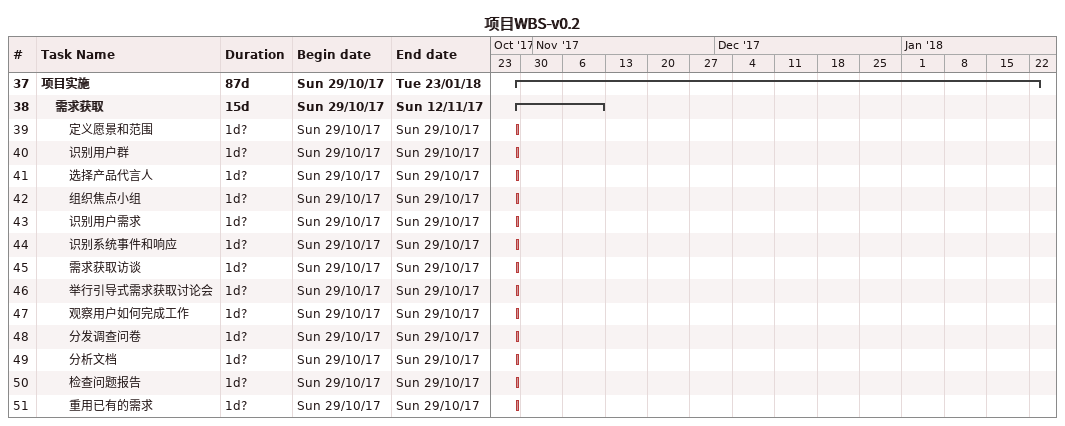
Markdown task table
项目WBS-v0.2

| ID | Level | Task | Duration | Start | Finish |
|---|---|---|---|---|---|
| 37 | 1 | **项目实施** | 87d | 2017-10-29 | 2018-01-23 |
| 38 | 2 | **需求获取** | 15d | 2017-10-29 | 2017-11-12 |
| 39 | 3 | 定义愿景和范围 | 1d? | 2017-10-29 | 2017-10-29 |
| 40 | 3 | 识别用户群 | 1d? | 2017-10-29 | 2017-10-29 |
| 41 | 3 | 选择产品代言人 | 1d? | 2017-10-29 | 2017-10-29 |
| 42 | 3 | 组织焦点小组 | 1d? | 2017-10-29 | 2017-10-29 |
| 43 | 3 | 识别用户需求 | 1d? | 2017-10-29 | 2017-10-29 |
| 44 | 3 | 识别系统事件和响应 | 1d? | 2017-10-29 | 2017-10-29 |
| 45 | 3 | 需求获取访谈 | 1d? | 2017-10-29 | 2017-10-29 |
| 46 | 3 | 举行引导式需求获取讨论会 | 1d? | 2017-10-29 | 2017-10-29 |
| 47 | 3 | 观察用户如何完成工作 | 1d? | 2017-10-29 | 2017-10-29 |
| 48 | 3 | 分发调查问卷 | 1d? | 2017-10-29 | 2017-10-29 |
| 49 | 3 | 分析文档 | 1d? | 2017-10-29 | 2017-10-29 |
| 50 | 3 | 检查问题报告 | 1d? | 2017-10-29 | 2017-10-29 |
| 51 | 3 | 重用已有的需求 | 1d? | 2017-10-29 | 2017-10-29 |
